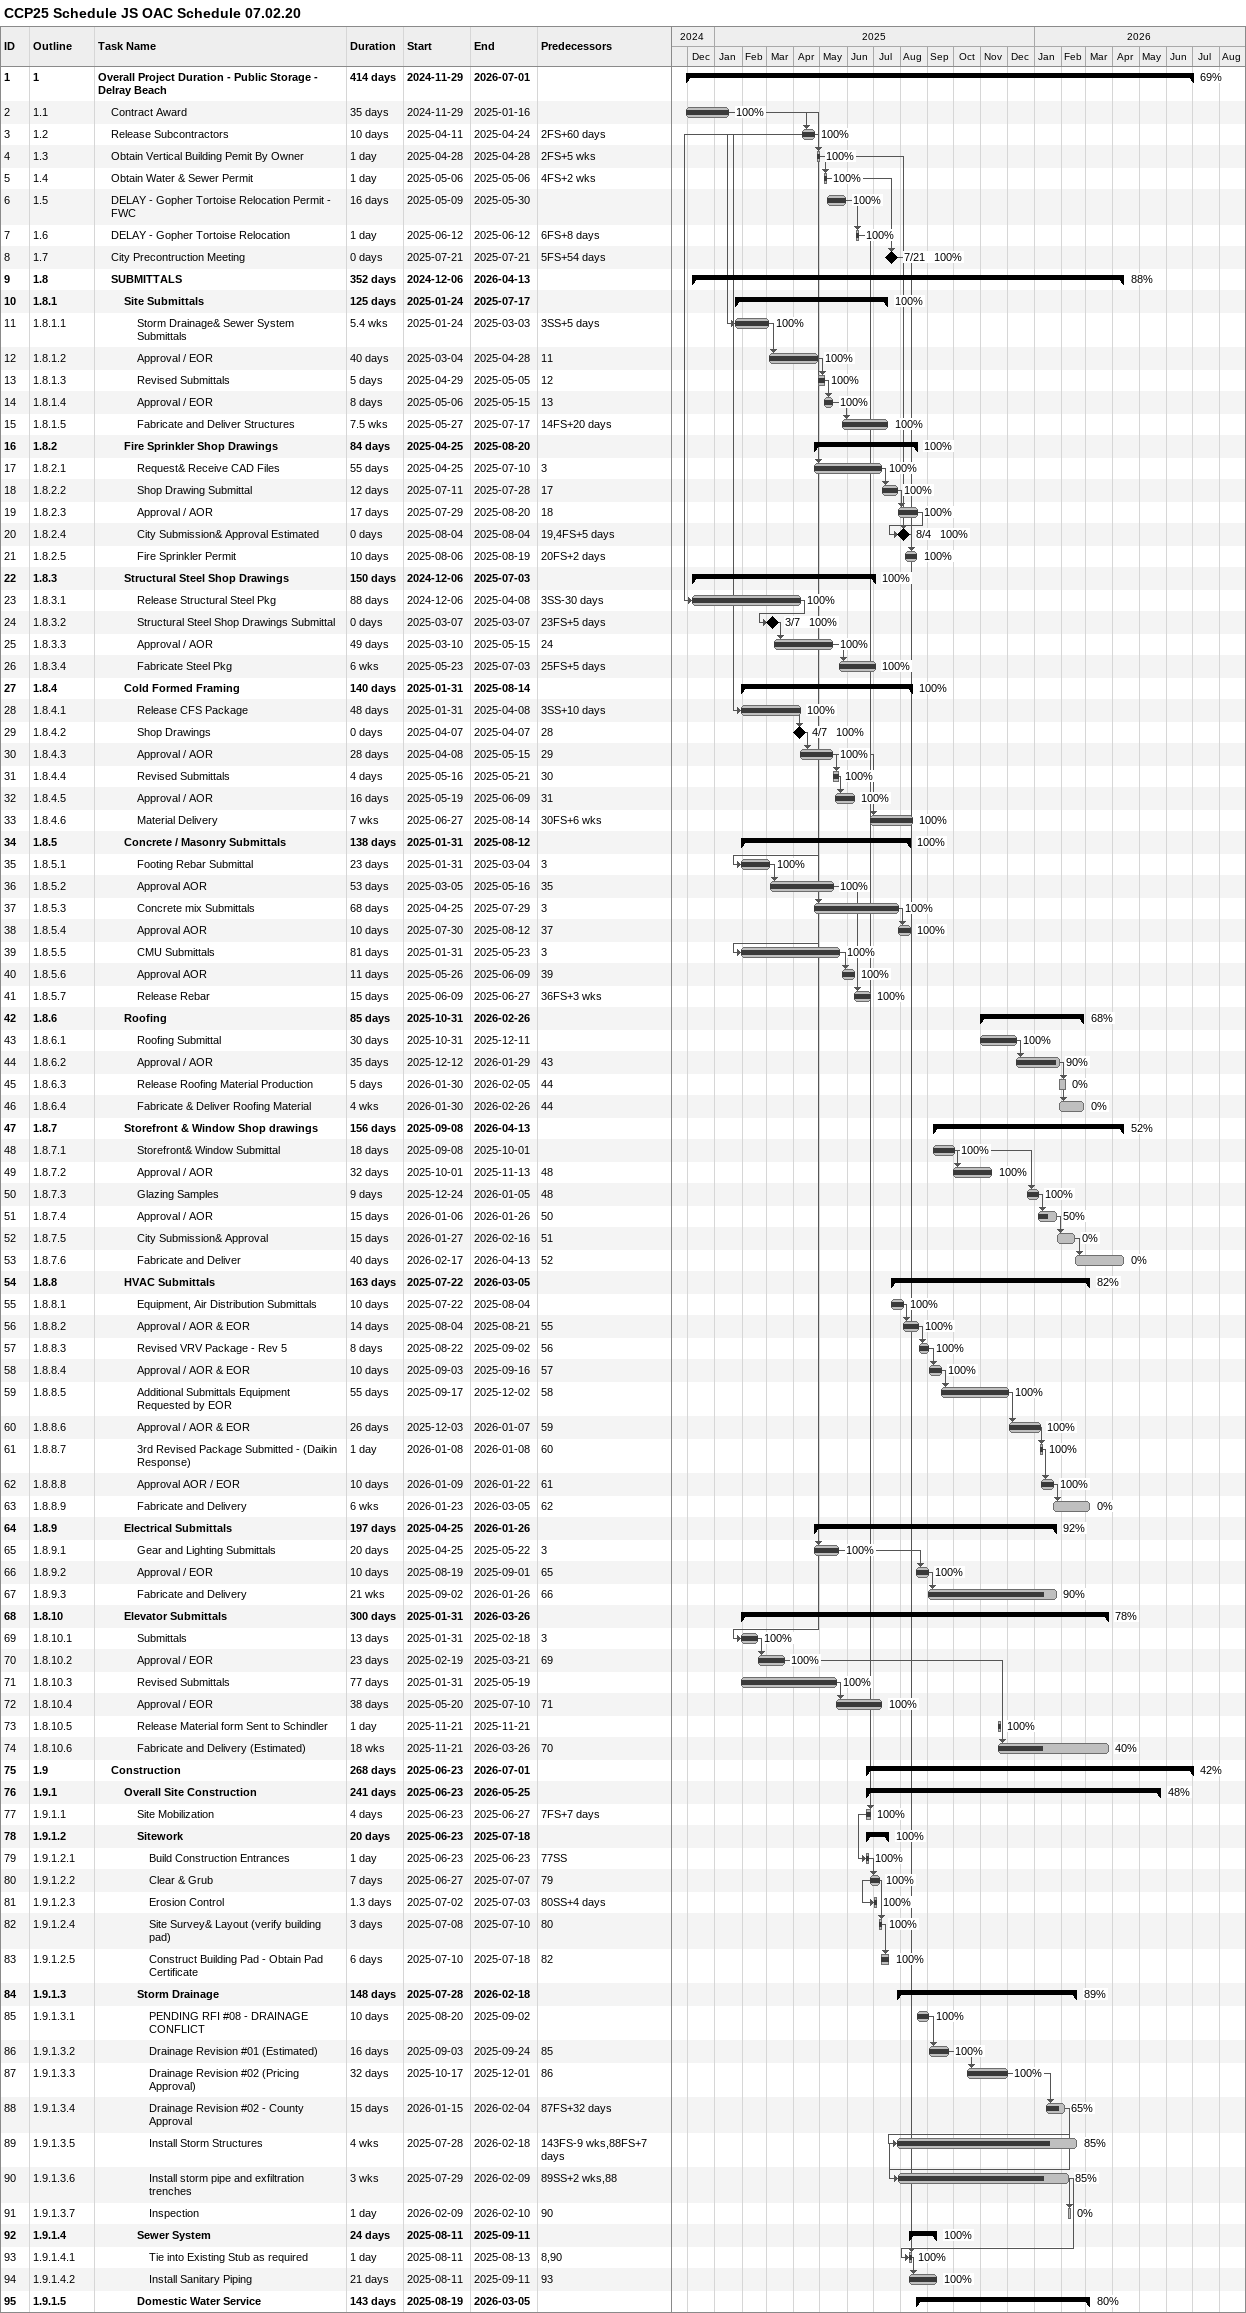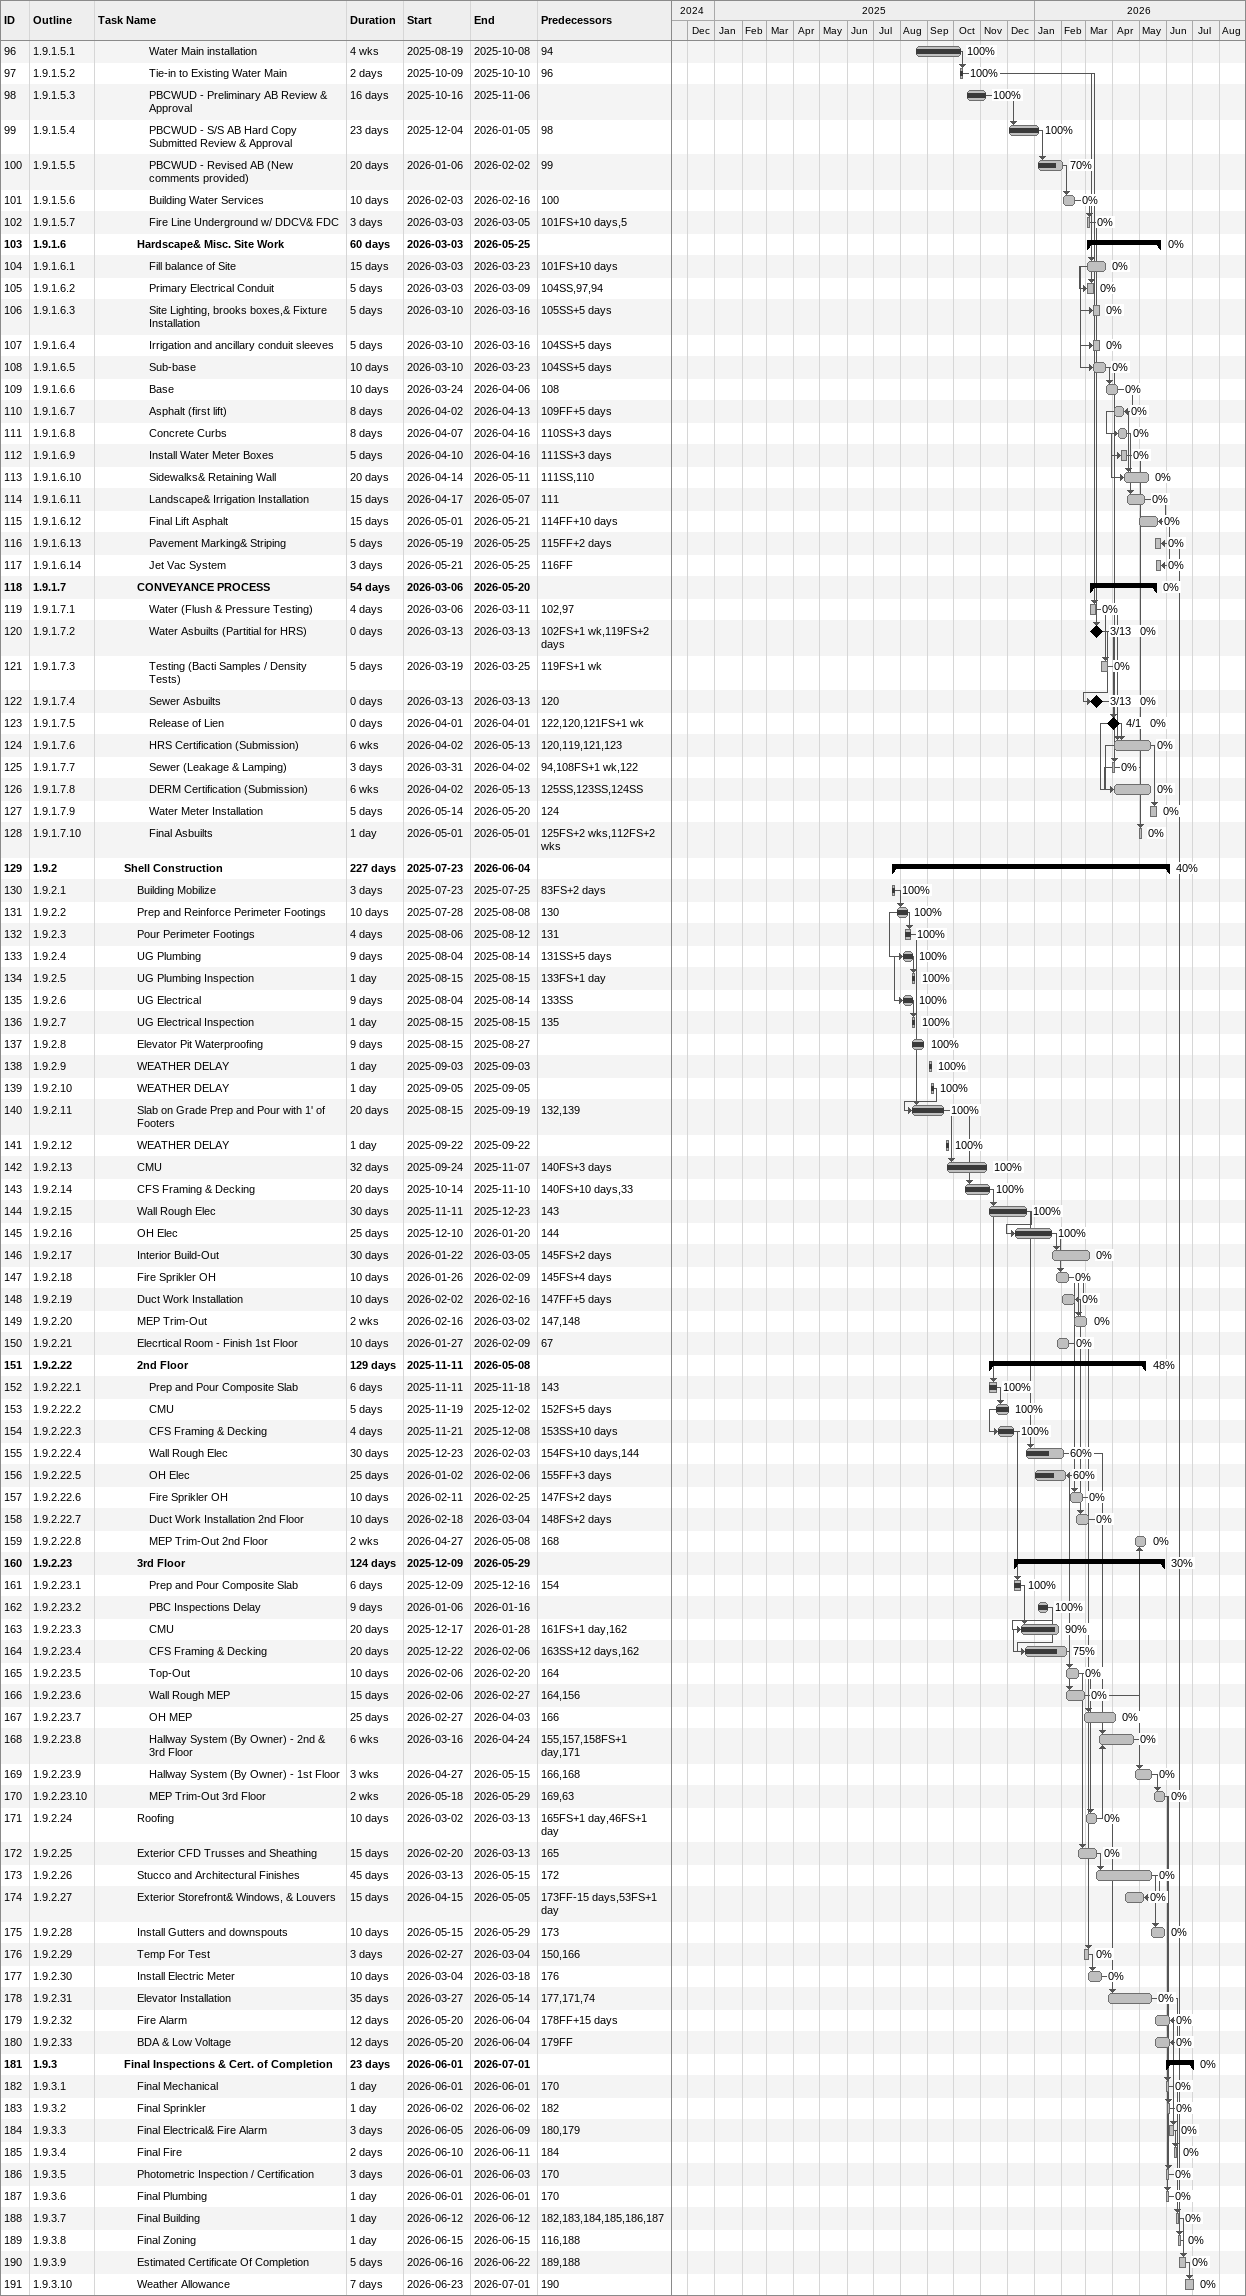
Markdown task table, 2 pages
CCP25 Schedule JS OAC Schedule 07.02.20

| ID | WBS | Task | Duration | Start | Finish | Predecessors | % complete |
|---|---|---|---|---|---|---|---|
| 1 | 1 | **Overall Project Duration - Public Storage - Delray Beach** | 414d | 2024-11-29 | 2026-07-01 |  | 69 |
| 2 | 1.1 | Contract Award | 35d | 2024-11-29 | 2025-01-16 |  | 100 |
| 3 | 1.2 | Release Subcontractors | 10d | 2025-04-11 | 2025-04-24 | 2FS+60d | 100 |
| 4 | 1.3 | Obtain Vertical Building Pemit By Owner | 1d | 2025-04-28 | 2025-04-28 | 2FS+5w | 100 |
| 5 | 1.4 | Obtain Water & Sewer Permit | 1d | 2025-05-06 | 2025-05-06 | 4FS+2w | 100 |
| 6 | 1.5 | DELAY - Gopher Tortoise Relocation Permit - FWC | 16d | 2025-05-09 | 2025-05-30 |  | 100 |
| 7 | 1.6 | DELAY - Gopher Tortoise Relocation | 1d | 2025-06-12 | 2025-06-12 | 6FS+8d | 100 |
| 8 | 1.7 | City Precontruction Meeting | 0d | 2025-07-21 | 2025-07-21 | 5FS+54d | 100 |
| 9 | 1.8 | **SUBMITTALS** | 352d | 2024-12-06 | 2026-04-13 |  | 88 |
| 10 | 1.8.1 | **Site Submittals** | 125d | 2025-01-24 | 2025-07-17 |  | 100 |
| 11 | 1.8.1.1 | Storm Drainage& Sewer System Submittals | 5.4w | 2025-01-24 | 2025-03-03 | 3SS+5d | 100 |
| 12 | 1.8.1.2 | Approval / EOR | 40d | 2025-03-04 | 2025-04-28 | 11 | 100 |
| 13 | 1.8.1.3 | Revised Submittals | 5d | 2025-04-29 | 2025-05-05 | 12 | 100 |
| 14 | 1.8.1.4 | Approval / EOR | 8d | 2025-05-06 | 2025-05-15 | 13 | 100 |
| 15 | 1.8.1.5 | Fabricate and Deliver Structures | 7.5w | 2025-05-27 | 2025-07-17 | 14FS+20d | 100 |
| 16 | 1.8.2 | **Fire Sprinkler Shop Drawings** | 84d | 2025-04-25 | 2025-08-20 |  | 100 |
| 17 | 1.8.2.1 | Request& Receive CAD Files | 55d | 2025-04-25 | 2025-07-10 | 3 | 100 |
| 18 | 1.8.2.2 | Shop Drawing Submittal | 12d | 2025-07-11 | 2025-07-28 | 17 | 100 |
| 19 | 1.8.2.3 | Approval / AOR | 17d | 2025-07-29 | 2025-08-20 | 18 | 100 |
| 20 | 1.8.2.4 | City Submission& Approval Estimated | 0d | 2025-08-04 | 2025-08-04 | 19, 4FS+5d | 100 |
| 21 | 1.8.2.5 | Fire Sprinkler Permit | 10d | 2025-08-06 | 2025-08-19 | 20FS+2d | 100 |
| 22 | 1.8.3 | **Structural Steel Shop Drawings** | 150d | 2024-12-06 | 2025-07-03 |  | 100 |
| 23 | 1.8.3.1 | Release Structural Steel Pkg | 88d | 2024-12-06 | 2025-04-08 | 3SS-30d | 100 |
| 24 | 1.8.3.2 | Structural Steel Shop Drawings Submittal | 0d | 2025-03-07 | 2025-03-07 | 23FS+5d | 100 |
| 25 | 1.8.3.3 | Approval / AOR | 49d | 2025-03-10 | 2025-05-15 | 24 | 100 |
| 26 | 1.8.3.4 | Fabricate Steel Pkg | 6w | 2025-05-23 | 2025-07-03 | 25FS+5d | 100 |
| 27 | 1.8.4 | **Cold Formed Framing** | 140d | 2025-01-31 | 2025-08-14 |  | 100 |
| 28 | 1.8.4.1 | Release CFS Package | 48d | 2025-01-31 | 2025-04-08 | 3SS+10d | 100 |
| 29 | 1.8.4.2 | Shop Drawings | 0d | 2025-04-07 | 2025-04-07 | 28 | 100 |
| 30 | 1.8.4.3 | Approval / AOR | 28d | 2025-04-08 | 2025-05-15 | 29 | 100 |
| 31 | 1.8.4.4 | Revised Submittals | 4d | 2025-05-16 | 2025-05-21 | 30 | 100 |
| 32 | 1.8.4.5 | Approval / AOR | 16d | 2025-05-19 | 2025-06-09 | 31 | 100 |
| 33 | 1.8.4.6 | Material Delivery | 7w | 2025-06-27 | 2025-08-14 | 30FS+6w | 100 |
| 34 | 1.8.5 | **Concrete / Masonry Submittals** | 138d | 2025-01-31 | 2025-08-12 |  | 100 |
| 35 | 1.8.5.1 | Footing Rebar Submittal | 23d | 2025-01-31 | 2025-03-04 | 3 | 100 |
| 36 | 1.8.5.2 | Approval AOR | 53d | 2025-03-05 | 2025-05-16 | 35 | 100 |
| 37 | 1.8.5.3 | Concrete mix Submittals | 68d | 2025-04-25 | 2025-07-29 | 3 | 100 |
| 38 | 1.8.5.4 | Approval AOR | 10d | 2025-07-30 | 2025-08-12 | 37 | 100 |
| 39 | 1.8.5.5 | CMU Submittals | 81d | 2025-01-31 | 2025-05-23 | 3 | 100 |
| 40 | 1.8.5.6 | Approval AOR | 11d | 2025-05-26 | 2025-06-09 | 39 | 100 |
| 41 | 1.8.5.7 | Release Rebar | 15d | 2025-06-09 | 2025-06-27 | 36FS+3w | 100 |
| 42 | 1.8.6 | **Roofing** | 85d | 2025-10-31 | 2026-02-26 |  | 68 |
| 43 | 1.8.6.1 | Roofing Submittal | 30d | 2025-10-31 | 2025-12-11 |  | 100 |
| 44 | 1.8.6.2 | Approval / AOR | 35d | 2025-12-12 | 2026-01-29 | 43 | 90 |
| 45 | 1.8.6.3 | Release Roofing Material Production | 5d | 2026-01-30 | 2026-02-05 | 44 | 0 |
| 46 | 1.8.6.4 | Fabricate & Deliver Roofing Material | 4w | 2026-01-30 | 2026-02-26 | 44 | 0 |
| 47 | 1.8.7 | **Storefront & Window Shop drawings** | 156d | 2025-09-08 | 2026-04-13 |  | 52 |
| 48 | 1.8.7.1 | Storefront& Window Submittal | 18d | 2025-09-08 | 2025-10-01 |  | 100 |
| 49 | 1.8.7.2 | Approval / AOR | 32d | 2025-10-01 | 2025-11-13 | 48 | 100 |
| 50 | 1.8.7.3 | Glazing Samples | 9d | 2025-12-24 | 2026-01-05 | 48 | 100 |
| 51 | 1.8.7.4 | Approval / AOR | 15d | 2026-01-06 | 2026-01-26 | 50 | 50 |
| 52 | 1.8.7.5 | City Submission& Approval | 15d | 2026-01-27 | 2026-02-16 | 51 | 0 |
| 53 | 1.8.7.6 | Fabricate and Deliver | 40d | 2026-02-17 | 2026-04-13 | 52 | 0 |
| 54 | 1.8.8 | **HVAC Submittals** | 163d | 2025-07-22 | 2026-03-05 |  | 82 |
| 55 | 1.8.8.1 | Equipment, Air Distribution Submittals | 10d | 2025-07-22 | 2025-08-04 |  | 100 |
| 56 | 1.8.8.2 | Approval / AOR & EOR | 14d | 2025-08-04 | 2025-08-21 | 55 | 100 |
| 57 | 1.8.8.3 | Revised VRV Package - Rev 5 | 8d | 2025-08-22 | 2025-09-02 | 56 | 100 |
| 58 | 1.8.8.4 | Approval / AOR & EOR | 10d | 2025-09-03 | 2025-09-16 | 57 | 100 |
| 59 | 1.8.8.5 | Additional Submittals Equipment Requested by EOR | 55d | 2025-09-17 | 2025-12-02 | 58 | 100 |
| 60 | 1.8.8.6 | Approval / AOR & EOR | 26d | 2025-12-03 | 2026-01-07 | 59 | 100 |
| 61 | 1.8.8.7 | 3rd Revised Package Submitted - (Daikin Response) | 1d | 2026-01-08 | 2026-01-08 | 60 | 100 |
| 62 | 1.8.8.8 | Approval AOR / EOR | 10d | 2026-01-09 | 2026-01-22 | 61 | 100 |
| 63 | 1.8.8.9 | Fabricate and Delivery | 6w | 2026-01-23 | 2026-03-05 | 62 | 0 |
| 64 | 1.8.9 | **Electrical Submittals** | 197d | 2025-04-25 | 2026-01-26 |  | 92 |
| 65 | 1.8.9.1 | Gear and Lighting Submittals | 20d | 2025-04-25 | 2025-05-22 | 3 | 100 |
| 66 | 1.8.9.2 | Approval / EOR | 10d | 2025-08-19 | 2025-09-01 | 65 | 100 |
| 67 | 1.8.9.3 | Fabricate and Delivery | 21w | 2025-09-02 | 2026-01-26 | 66 | 90 |
| 68 | 1.8.10 | **Elevator Submittals** | 300d | 2025-01-31 | 2026-03-26 |  | 78 |
| 69 | 1.8.10.1 | Submittals | 13d | 2025-01-31 | 2025-02-18 | 3 | 100 |
| 70 | 1.8.10.2 | Approval / EOR | 23d | 2025-02-19 | 2025-03-21 | 69 | 100 |
| 71 | 1.8.10.3 | Revised Submittals | 77d | 2025-01-31 | 2025-05-19 |  | 100 |
| 72 | 1.8.10.4 | Approval / EOR | 38d | 2025-05-20 | 2025-07-10 | 71 | 100 |
| 73 | 1.8.10.5 | Release Material form Sent to Schindler | 1d | 2025-11-21 | 2025-11-21 |  | 100 |
| 74 | 1.8.10.6 | Fabricate and Delivery (Estimated) | 18w | 2025-11-21 | 2026-03-26 | 70 | 40 |
| 75 | 1.9 | **Construction** | 268d | 2025-06-23 | 2026-07-01 |  | 42 |
| 76 | 1.9.1 | **Overall Site Construction** | 241d | 2025-06-23 | 2026-05-25 |  | 48 |
| 77 | 1.9.1.1 | Site Mobilization | 4d | 2025-06-23 | 2025-06-27 | 7FS+7d | 100 |
| 78 | 1.9.1.2 | **Sitework** | 20d | 2025-06-23 | 2025-07-18 |  | 100 |
| 79 | 1.9.1.2.1 | Build Construction Entrances | 1d | 2025-06-23 | 2025-06-23 | 77SS | 100 |
| 80 | 1.9.1.2.2 | Clear & Grub | 7d | 2025-06-27 | 2025-07-07 | 79 | 100 |
| 81 | 1.9.1.2.3 | Erosion Control | 1.3d | 2025-07-02 | 2025-07-03 | 80SS+4d | 100 |
| 82 | 1.9.1.2.4 | Site Survey& Layout (verify building pad) | 3d | 2025-07-08 | 2025-07-10 | 80 | 100 |
| 83 | 1.9.1.2.5 | Construct Building Pad - Obtain Pad Certificate | 6d | 2025-07-10 | 2025-07-18 | 82 | 100 |
| 84 | 1.9.1.3 | **Storm Drainage** | 148d | 2025-07-28 | 2026-02-18 |  | 89 |
| 85 | 1.9.1.3.1 | PENDING RFI #08 - DRAINAGE CONFLICT | 10d | 2025-08-20 | 2025-09-02 |  | 100 |
| 86 | 1.9.1.3.2 | Drainage Revision #01 (Estimated) | 16d | 2025-09-03 | 2025-09-24 | 85 | 100 |
| 87 | 1.9.1.3.3 | Drainage Revision #02 (Pricing Approval) | 32d | 2025-10-17 | 2025-12-01 | 86 | 100 |
| 88 | 1.9.1.3.4 | Drainage Revision #02 - County Approval | 15d | 2026-01-15 | 2026-02-04 | 87FS+32d | 65 |
| 89 | 1.9.1.3.5 | Install Storm Structures | 4w | 2025-07-28 | 2026-02-18 | 143FS-9w, 88FS+7d | 85 |
| 90 | 1.9.1.3.6 | Install storm pipe and exfiltration trenches | 3w | 2025-07-29 | 2026-02-09 | 89SS+2w, 88 | 85 |
| 91 | 1.9.1.3.7 | Inspection | 1d | 2026-02-09 | 2026-02-10 | 90 | 0 |
| 92 | 1.9.1.4 | **Sewer System** | 24d | 2025-08-11 | 2025-09-11 |  | 100 |
| 93 | 1.9.1.4.1 | Tie into Existing Stub as required | 1d | 2025-08-11 | 2025-08-13 | 8, 90 | 100 |
| 94 | 1.9.1.4.2 | Install Sanitary Piping | 21d | 2025-08-11 | 2025-09-11 | 93 | 100 |
| 95 | 1.9.1.5 | **Domestic Water Service** | 143d | 2025-08-19 | 2026-03-05 |  | 80 |
| 96 | 1.9.1.5.1 | Water Main installation | 4w | 2025-08-19 | 2025-10-08 | 94 | 100 |
| 97 | 1.9.1.5.2 | Tie-in to Existing Water Main | 2d | 2025-10-09 | 2025-10-10 | 96 | 100 |
| 98 | 1.9.1.5.3 | PBCWUD - Preliminary AB Review & Approval | 16d | 2025-10-16 | 2025-11-06 |  | 100 |
| 99 | 1.9.1.5.4 | PBCWUD - S/S AB Hard Copy Submitted Review & Approval | 23d | 2025-12-04 | 2026-01-05 | 98 | 100 |
| 100 | 1.9.1.5.5 | PBCWUD - Revised AB (New comments provided) | 20d | 2026-01-06 | 2026-02-02 | 99 | 70 |
| 101 | 1.9.1.5.6 | Building Water Services | 10d | 2026-02-03 | 2026-02-16 | 100 | 0 |
| 102 | 1.9.1.5.7 | Fire Line Underground w/ DDCV& FDC | 3d | 2026-03-03 | 2026-03-05 | 101FS+10d, 5 | 0 |
| 103 | 1.9.1.6 | **Hardscape& Misc. Site Work** | 60d | 2026-03-03 | 2026-05-25 |  | 0 |
| 104 | 1.9.1.6.1 | Fill balance of Site | 15d | 2026-03-03 | 2026-03-23 | 101FS+10d | 0 |
| 105 | 1.9.1.6.2 | Primary Electrical Conduit | 5d | 2026-03-03 | 2026-03-09 | 104SS, 97, 94 | 0 |
| 106 | 1.9.1.6.3 | Site Lighting, brooks boxes,& Fixture Installation | 5d | 2026-03-10 | 2026-03-16 | 105SS+5d | 0 |
| 107 | 1.9.1.6.4 | Irrigation and ancillary conduit sleeves | 5d | 2026-03-10 | 2026-03-16 | 104SS+5d | 0 |
| 108 | 1.9.1.6.5 | Sub-base | 10d | 2026-03-10 | 2026-03-23 | 104SS+5d | 0 |
| 109 | 1.9.1.6.6 | Base | 10d | 2026-03-24 | 2026-04-06 | 108 | 0 |
| 110 | 1.9.1.6.7 | Asphalt (first lift) | 8d | 2026-04-02 | 2026-04-13 | 109FF+5d | 0 |
| 111 | 1.9.1.6.8 | Concrete Curbs | 8d | 2026-04-07 | 2026-04-16 | 110SS+3d | 0 |
| 112 | 1.9.1.6.9 | Install Water Meter Boxes | 5d | 2026-04-10 | 2026-04-16 | 111SS+3d | 0 |
| 113 | 1.9.1.6.10 | Sidewalks& Retaining Wall | 20d | 2026-04-14 | 2026-05-11 | 111SS, 110 | 0 |
| 114 | 1.9.1.6.11 | Landscape& Irrigation Installation | 15d | 2026-04-17 | 2026-05-07 | 111 | 0 |
| 115 | 1.9.1.6.12 | Final Lift Asphalt | 15d | 2026-05-01 | 2026-05-21 | 114FF+10d | 0 |
| 116 | 1.9.1.6.13 | Pavement Marking& Striping | 5d | 2026-05-19 | 2026-05-25 | 115FF+2d | 0 |
| 117 | 1.9.1.6.14 | Jet Vac System | 3d | 2026-05-21 | 2026-05-25 | 116FF | 0 |
| 118 | 1.9.1.7 | **CONVEYANCE PROCESS** | 54d | 2026-03-06 | 2026-05-20 |  | 0 |
| 119 | 1.9.1.7.1 | Water (Flush & Pressure Testing) | 4d | 2026-03-06 | 2026-03-11 | 102, 97 | 0 |
| 120 | 1.9.1.7.2 | Water Asbuilts (Partitial for HRS) | 0d | 2026-03-13 | 2026-03-13 | 102FS+1w, 119FS+2d | 0 |
| 121 | 1.9.1.7.3 | Testing (Bacti Samples / Density Tests) | 5d | 2026-03-19 | 2026-03-25 | 119FS+1w | 0 |
| 122 | 1.9.1.7.4 | Sewer Asbuilts | 0d | 2026-03-13 | 2026-03-13 | 120 | 0 |
| 123 | 1.9.1.7.5 | Release of Lien | 0d | 2026-04-01 | 2026-04-01 | 122, 120, 121FS+1w | 0 |
| 124 | 1.9.1.7.6 | HRS Certification (Submission) | 6w | 2026-04-02 | 2026-05-13 | 120, 119, 121, 123 | 0 |
| 125 | 1.9.1.7.7 | Sewer (Leakage & Lamping) | 3d | 2026-03-31 | 2026-04-02 | 94, 108FS+1w, 122 | 0 |
| 126 | 1.9.1.7.8 | DERM Certification (Submission) | 6w | 2026-04-02 | 2026-05-13 | 125SS, 123SS, 124SS | 0 |
| 127 | 1.9.1.7.9 | Water Meter Installation | 5d | 2026-05-14 | 2026-05-20 | 124 | 0 |
| 128 | 1.9.1.7.10 | Final Asbuilts | 1d | 2026-05-01 | 2026-05-01 | 125FS+2w, 112FS+2w | 0 |
| 129 | 1.9.2 | **Shell Construction** | 227d | 2025-07-23 | 2026-06-04 |  | 40 |
| 130 | 1.9.2.1 | Building Mobilize | 3d | 2025-07-23 | 2025-07-25 | 83FS+2d | 100 |
| 131 | 1.9.2.2 | Prep and Reinforce Perimeter Footings | 10d | 2025-07-28 | 2025-08-08 | 130 | 100 |
| 132 | 1.9.2.3 | Pour Perimeter Footings | 4d | 2025-08-06 | 2025-08-12 | 131 | 100 |
| 133 | 1.9.2.4 | UG Plumbing | 9d | 2025-08-04 | 2025-08-14 | 131SS+5d | 100 |
| 134 | 1.9.2.5 | UG Plumbing Inspection | 1d | 2025-08-15 | 2025-08-15 | 133FS+1d | 100 |
| 135 | 1.9.2.6 | UG Electrical | 9d | 2025-08-04 | 2025-08-14 | 133SS | 100 |
| 136 | 1.9.2.7 | UG Electrical Inspection | 1d | 2025-08-15 | 2025-08-15 | 135 | 100 |
| 137 | 1.9.2.8 | Elevator Pit Waterproofing | 9d | 2025-08-15 | 2025-08-27 |  | 100 |
| 138 | 1.9.2.9 | WEATHER DELAY | 1d | 2025-09-03 | 2025-09-03 |  | 100 |
| 139 | 1.9.2.10 | WEATHER DELAY | 1d | 2025-09-05 | 2025-09-05 |  | 100 |
| 140 | 1.9.2.11 | Slab on Grade Prep and Pour with 1' of Footers | 20d | 2025-08-15 | 2025-09-19 | 132, 139 | 100 |
| 141 | 1.9.2.12 | WEATHER DELAY | 1d | 2025-09-22 | 2025-09-22 |  | 100 |
| 142 | 1.9.2.13 | CMU | 32d | 2025-09-24 | 2025-11-07 | 140FS+3d | 100 |
| 143 | 1.9.2.14 | CFS Framing & Decking | 20d | 2025-10-14 | 2025-11-10 | 140FS+10d, 33 | 100 |
| 144 | 1.9.2.15 | Wall Rough Elec | 30d | 2025-11-11 | 2025-12-23 | 143 | 100 |
| 145 | 1.9.2.16 | OH Elec | 25d | 2025-12-10 | 2026-01-20 | 144 | 100 |
| 146 | 1.9.2.17 | Interior Build-Out | 30d | 2026-01-22 | 2026-03-05 | 145FS+2d | 0 |
| 147 | 1.9.2.18 | Fire Sprikler OH | 10d | 2026-01-26 | 2026-02-09 | 145FS+4d | 0 |
| 148 | 1.9.2.19 | Duct Work Installation | 10d | 2026-02-02 | 2026-02-16 | 147FF+5d | 0 |
| 149 | 1.9.2.20 | MEP Trim-Out | 2w | 2026-02-16 | 2026-03-02 | 147, 148 | 0 |
| 150 | 1.9.2.21 | Elecrtical Room - Finish 1st Floor | 10d | 2026-01-27 | 2026-02-09 | 67 | 0 |
| 151 | 1.9.2.22 | **2nd Floor** | 129d | 2025-11-11 | 2026-05-08 |  | 48 |
| 152 | 1.9.2.22.1 | Prep and Pour Composite Slab | 6d | 2025-11-11 | 2025-11-18 | 143 | 100 |
| 153 | 1.9.2.22.2 | CMU | 5d | 2025-11-19 | 2025-12-02 | 152FS+5d | 100 |
| 154 | 1.9.2.22.3 | CFS Framing & Decking | 4d | 2025-11-21 | 2025-12-08 | 153SS+10d | 100 |
| 155 | 1.9.2.22.4 | Wall Rough Elec | 30d | 2025-12-23 | 2026-02-03 | 154FS+10d, 144 | 60 |
| 156 | 1.9.2.22.5 | OH Elec | 25d | 2026-01-02 | 2026-02-06 | 155FF+3d | 60 |
| 157 | 1.9.2.22.6 | Fire Sprikler OH | 10d | 2026-02-11 | 2026-02-25 | 147FS+2d | 0 |
| 158 | 1.9.2.22.7 | Duct Work Installation 2nd Floor | 10d | 2026-02-18 | 2026-03-04 | 148FS+2d | 0 |
| 159 | 1.9.2.22.8 | MEP Trim-Out 2nd Floor | 2w | 2026-04-27 | 2026-05-08 | 168 | 0 |
| 160 | 1.9.2.23 | **3rd Floor** | 124d | 2025-12-09 | 2026-05-29 |  | 30 |
| 161 | 1.9.2.23.1 | Prep and Pour Composite Slab | 6d | 2025-12-09 | 2025-12-16 | 154 | 100 |
| 162 | 1.9.2.23.2 | PBC Inspections Delay | 9d | 2026-01-06 | 2026-01-16 |  | 100 |
| 163 | 1.9.2.23.3 | CMU | 20d | 2025-12-17 | 2026-01-28 | 161FS+1d, 162 | 90 |
| 164 | 1.9.2.23.4 | CFS Framing & Decking | 20d | 2025-12-22 | 2026-02-06 | 163SS+12d, 162 | 75 |
| 165 | 1.9.2.23.5 | Top-Out | 10d | 2026-02-06 | 2026-02-20 | 164 | 0 |
| 166 | 1.9.2.23.6 | Wall Rough MEP | 15d | 2026-02-06 | 2026-02-27 | 164, 156 | 0 |
| 167 | 1.9.2.23.7 | OH MEP | 25d | 2026-02-27 | 2026-04-03 | 166 | 0 |
| 168 | 1.9.2.23.8 | Hallway System (By Owner) - 2nd & 3rd Floor | 6w | 2026-03-16 | 2026-04-24 | 155, 157, 158FS+1d, 171 | 0 |
| 169 | 1.9.2.23.9 | Hallway System (By Owner) - 1st Floor | 3w | 2026-04-27 | 2026-05-15 | 166, 168 | 0 |
| 170 | 1.9.2.23.10 | MEP Trim-Out 3rd Floor | 2w | 2026-05-18 | 2026-05-29 | 169, 63 | 0 |
| 171 | 1.9.2.24 | Roofing | 10d | 2026-03-02 | 2026-03-13 | 165FS+1d, 46FS+1d | 0 |
| 172 | 1.9.2.25 | Exterior CFD Trusses and Sheathing | 15d | 2026-02-20 | 2026-03-13 | 165 | 0 |
| 173 | 1.9.2.26 | Stucco and Architectural Finishes | 45d | 2026-03-13 | 2026-05-15 | 172 | 0 |
| 174 | 1.9.2.27 | Exterior Storefront& Windows, & Louvers | 15d | 2026-04-15 | 2026-05-05 | 173FF-15d, 53FS+1d | 0 |
| 175 | 1.9.2.28 | Install Gutters and downspouts | 10d | 2026-05-15 | 2026-05-29 | 173 | 0 |
| 176 | 1.9.2.29 | Temp For Test | 3d | 2026-02-27 | 2026-03-04 | 150, 166 | 0 |
| 177 | 1.9.2.30 | Install Electric Meter | 10d | 2026-03-04 | 2026-03-18 | 176 | 0 |
| 178 | 1.9.2.31 | Elevator Installation | 35d | 2026-03-27 | 2026-05-14 | 177, 171, 74 | 0 |
| 179 | 1.9.2.32 | Fire Alarm | 12d | 2026-05-20 | 2026-06-04 | 178FF+15d | 0 |
| 180 | 1.9.2.33 | BDA & Low Voltage | 12d | 2026-05-20 | 2026-06-04 | 179FF | 0 |
| 181 | 1.9.3 | **Final Inspections & Cert. of Completion** | 23d | 2026-06-01 | 2026-07-01 |  | 0 |
| 182 | 1.9.3.1 | Final Mechanical | 1d | 2026-06-01 | 2026-06-01 | 170 | 0 |
| 183 | 1.9.3.2 | Final Sprinkler | 1d | 2026-06-02 | 2026-06-02 | 182 | 0 |
| 184 | 1.9.3.3 | Final Electrical& Fire Alarm | 3d | 2026-06-05 | 2026-06-09 | 180, 179 | 0 |
| 185 | 1.9.3.4 | Final Fire | 2d | 2026-06-10 | 2026-06-11 | 184 | 0 |
| 186 | 1.9.3.5 | Photometric Inspection / Certification | 3d | 2026-06-01 | 2026-06-03 | 170 | 0 |
| 187 | 1.9.3.6 | Final Plumbing | 1d | 2026-06-01 | 2026-06-01 | 170 | 0 |
| 188 | 1.9.3.7 | Final Building | 1d | 2026-06-12 | 2026-06-12 | 182, 183, 184, 185, 186, 187 | 0 |
| 189 | 1.9.3.8 | Final Zoning | 1d | 2026-06-15 | 2026-06-15 | 116, 188 | 0 |
| 190 | 1.9.3.9 | Estimated Certificate Of Completion | 5d | 2026-06-16 | 2026-06-22 | 189, 188 | 0 |
| 191 | 1.9.3.10 | Weather Allowance | 7d | 2026-06-23 | 2026-07-01 | 190 | 0 |
